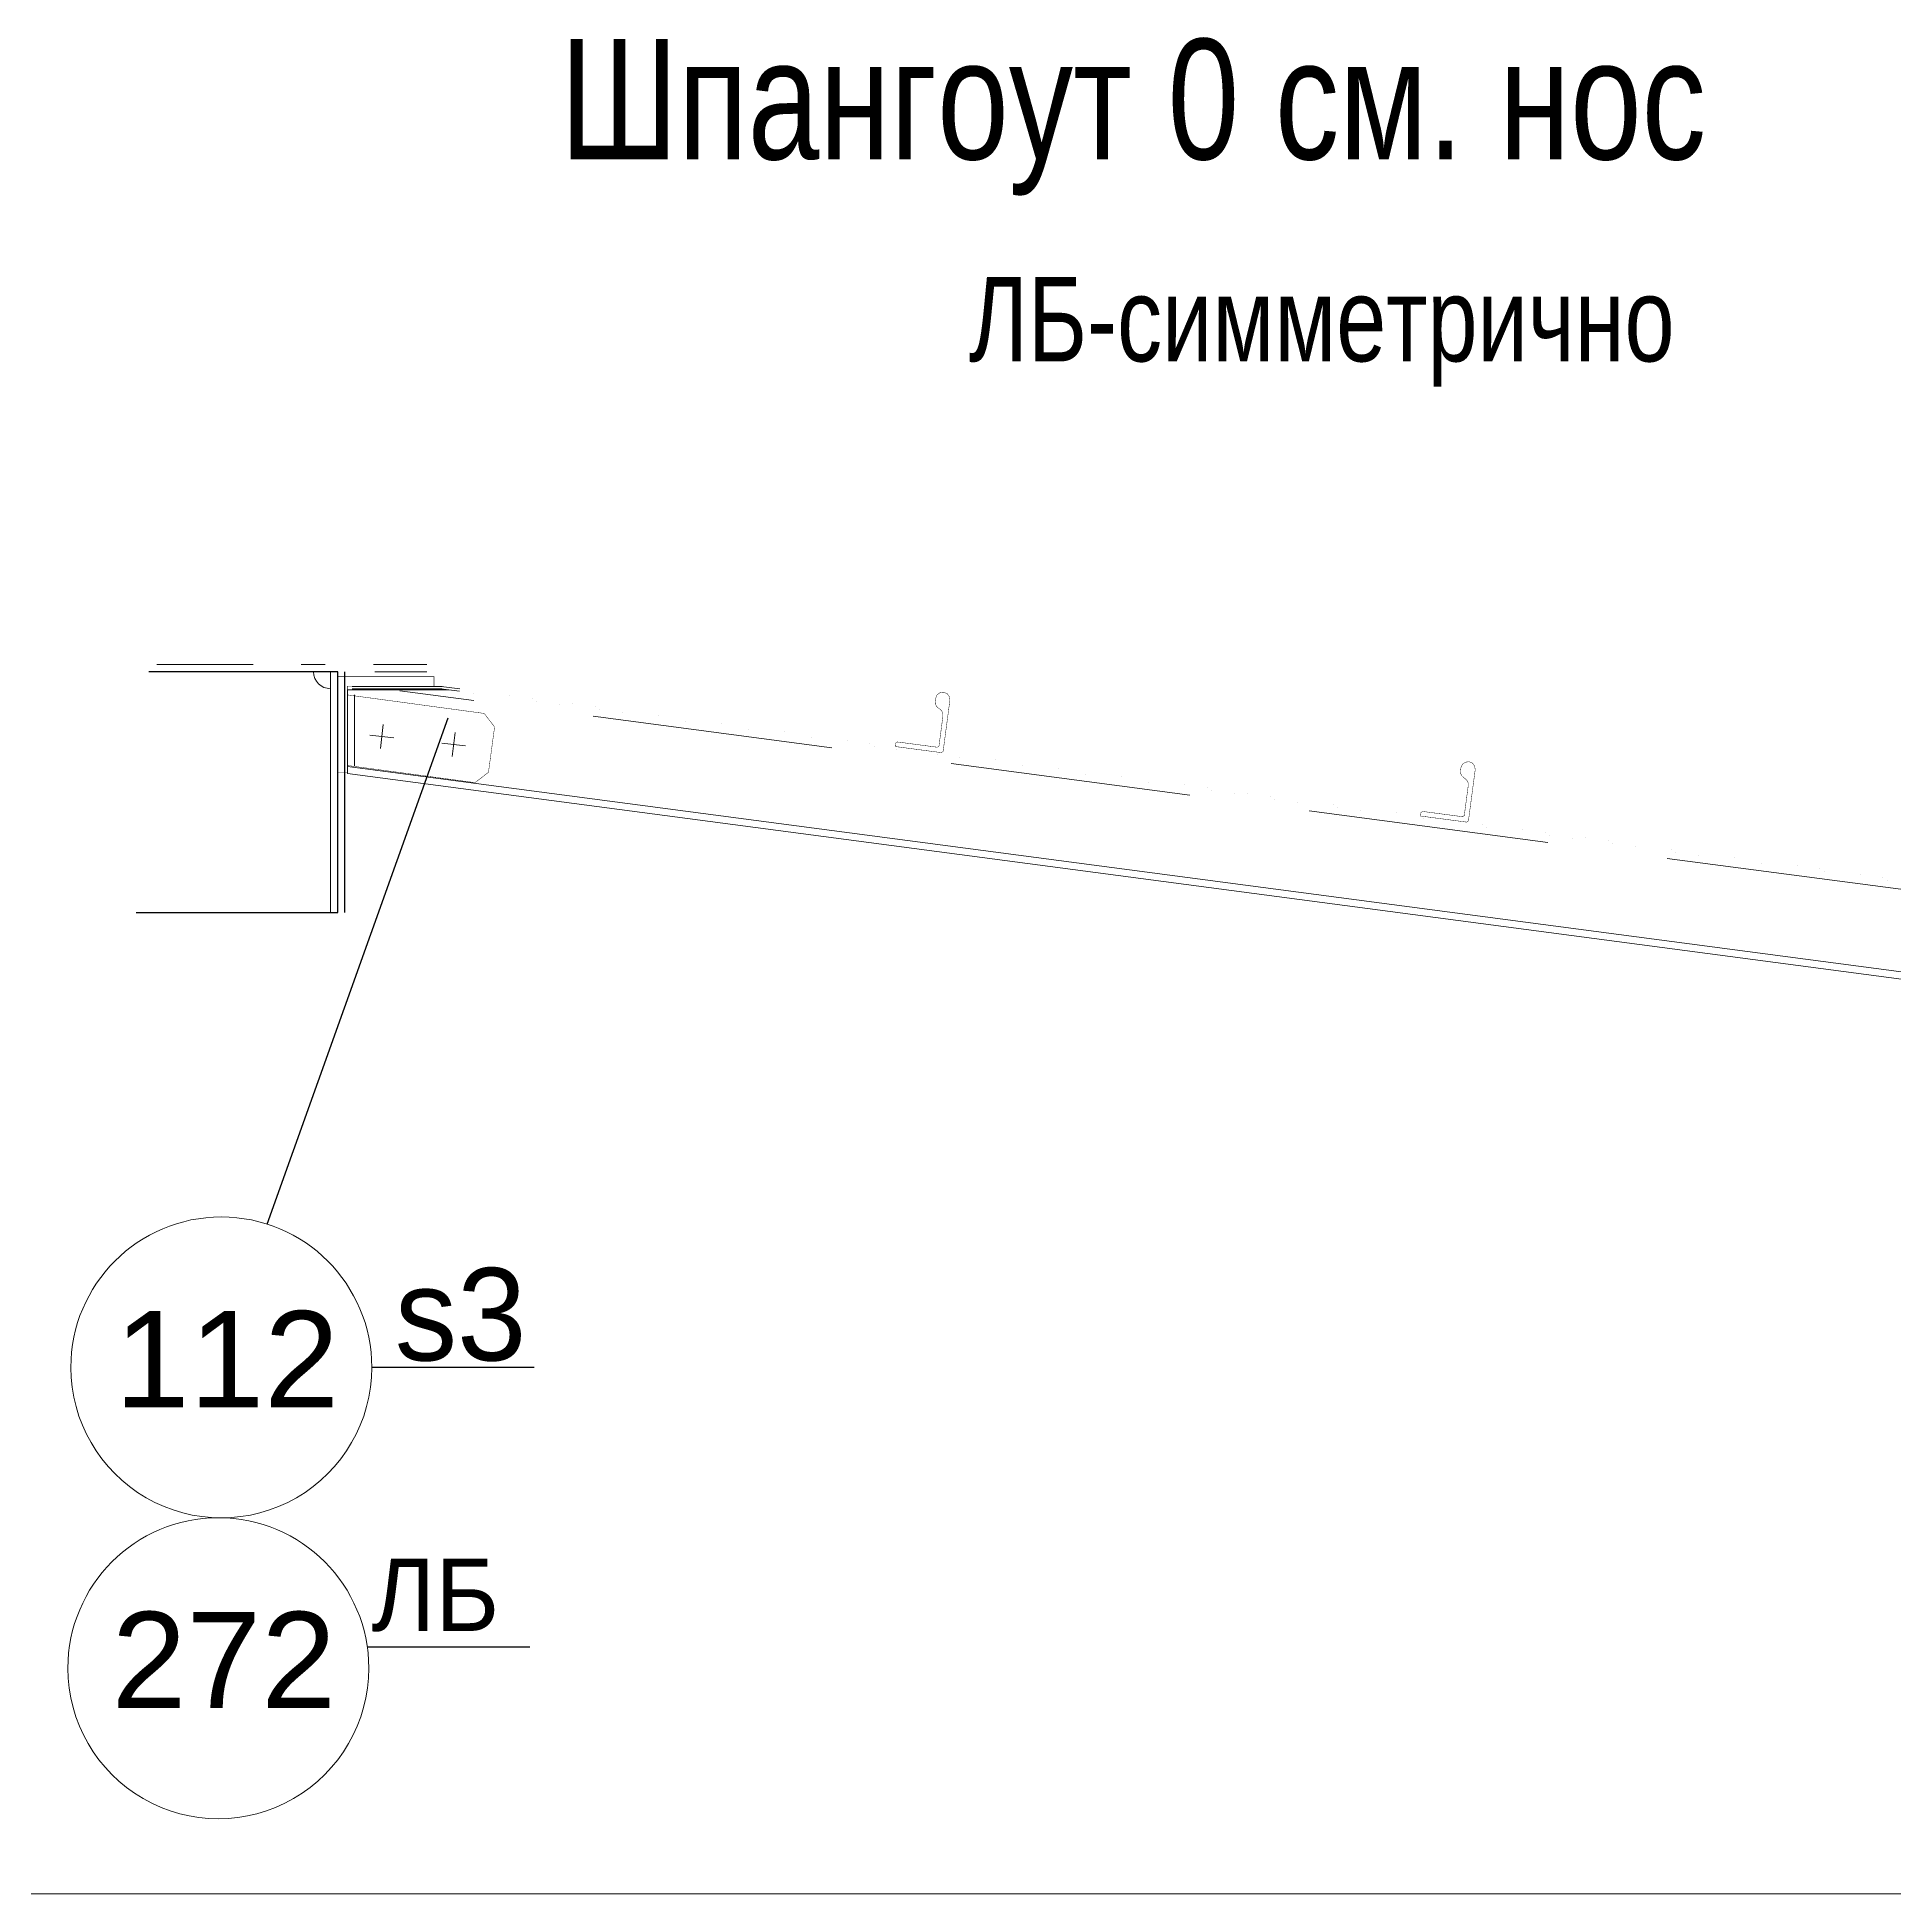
# Model space of a CAD drawing. Header units: millimetres. Extents: x 42007 to 66124, y -556 to 6894.
# Drawn here: x 56698 to 57470, y 4939 to 5711 of the extents above; entities that cross this region are included whole.
import ezdxf
from ezdxf.enums import TextEntityAlignment as Align

# ---------------------------------------------------------------- set-up
doc = ezdxf.new("R2010")
doc.units = ezdxf.units.MM
for name, pattern in [('K5LT32769', [0]), ('K5LT32781', [90, 40, -20, 10, -20]), ('K5LT32782', [150, 100, -50]), ('K5LT32783', [75, 50, -25]), ('K5LT32785', [95.25, 63.5, -31.75])]:
    doc.linetypes.add(name, pattern=pattern)
doc.layers.add('pen_7', color=1, linetype='Continuous')
doc.styles.add('style5', font='arial.ttf', dxfattribs={"height": 3})

msp = doc.modelspace()

# ---------------------------------------------------------------- linework, layer by layer
at = {"color": 7, "linetype": 'K5LT32781', "lineweight": 18}
for p, q in [((56747.795, 5449.915), (56859.965, 5449.915)), ((56748.395, 5446.915), (56859.965, 5446.915))]:
    msp.add_line(p, q, dxfattribs=at)
at = {"color": 7, "linetype": 'K5LT32769', "lineweight": 18}
for p, q in [((56812.965, 5446.915), (56789.965, 5446.915)), ((56819.965, 5346.915), (56819.965, 5446.915)), ((56822.965, 5346.915), (56822.965, 5446.915)), ((56828.965, 5440.815), (56865.818, 5440.815)), ((56865.965, 5440.829), (56873.634, 5439.815)), ((56869.129, 5439.402), (56826.992, 5439.428)), ((56826.992, 5439.428), (56826.992, 5404.627)), ((56828.965, 5439.815), (56865.818, 5439.815)), ((56865.834, 5439.838), (56873.503, 5438.823)), ((56841.876, 5425.054), (56840.765, 5415.116)), ((56836.351, 5420.641), (56846.289, 5419.53)), ((56866.165, 5417.302), (56876.103, 5416.191)), ((56871.689, 5421.716), (56870.578, 5411.778)), ((56826.992, 5407.654), (57915.97, 5263.601)), ((56826.992, 5404.627), (57915.577, 5260.627)), ((56537.664, 4939.305), (57968.786, 4939.305))]:
    msp.add_line(p, q, dxfattribs=at)
at = {"color": 7, "linetype": 'Continuous'}
for p, q in [((56822.965, 5346.915), (56822.965, 5446.915)), ((56825.965, 5346.915), (56825.965, 5446.915))]:
    msp.add_line(p, q, dxfattribs=at)
at = {"color": 7, "linetype": 'K5LT32782', "lineweight": 18}
for p, q in [((56826.965, 5407.925), (56826.965, 5437.345)), ((56829.965, 5407.925), (56829.965, 5437.345)), ((57920.429, 5297.307), (56848.737, 5439.074))]:
    msp.add_line(p, q, dxfattribs=at)
at = {"color": 0}
for p, q in [((56793.672, 5217.508), (56868.78, 5427.741)), ((56904.609, 5157.983), (56837.119, 5157.983)), ((56902.759, 5041.775), (56835.269, 5041.775))]:
    msp.add_line(p, q, dxfattribs=at)
at = {"color": 7, "linetype": 'Continuous'}
for points in [[(56822.965, 5346.915), (56822.965, 5446.915), (56744.577, 5446.915)], [(56739.197, 5346.915), (56822.965, 5346.915)]]:
    msp.add_lwpolyline(points, dxfattribs=at)
at = {"color": 7, "linetype": 'K5LT32769', "const_width": 0.18}
for points in [[(56862.965, 5444.915), (56862.965, 5440.915), (56826.965, 5440.915), (56826.965, 5404.915), (56822.965, 5404.915), (56822.965, 5444.915), (56862.965, 5444.915)], [(57074.443, 5413.856), (57077.249, 5435.072), (57077.048, 5436.611), (57076.103, 5437.844), (57074.669, 5438.439), (57073.129, 5438.237), (57071.896, 5437.293), (57071.301, 5435.858), (57071.151, 5434.722), (57071.209, 5433.623), (57071.66, 5432.619), (57072.443, 5431.845), (57073.076, 5431.417), (57073.859, 5430.643), (57074.31, 5429.638), (57074.368, 5428.539), (57072.723, 5416.101), (57072.049, 5415.585), (57055.394, 5417.789), (57054.721, 5417.272), (57054.537, 5415.884), (57073.769, 5413.34), (57074.443, 5413.856)], [(57292.643, 5384.992), (57295.449, 5406.208), (57295.248, 5407.747), (57294.303, 5408.98), (57292.869, 5409.575), (57291.329, 5409.373), (57290.096, 5408.429), (57289.501, 5406.994), (57289.351, 5405.858), (57289.409, 5404.759), (57289.86, 5403.755), (57290.643, 5402.981), (57291.276, 5402.552), (57292.059, 5401.778), (57292.509, 5400.774), (57292.568, 5399.675), (57290.923, 5387.237), (57290.249, 5386.721), (57273.594, 5388.924), (57272.921, 5388.408), (57272.737, 5387.02), (57291.969, 5384.476), (57292.643, 5384.992)], [(56829.965, 5407.611), (56879.974, 5400.876), (56885.595, 5405.164)]]:
    msp.add_lwpolyline(points, dxfattribs=at)
at = {"color": 7, "linetype": 'K5LT32785', "const_width": 0.001}
for points in [[(56865.864, 5440.843), (56866.119, 5440.809), (57921.394, 5301.214)], [(56869.129, 5439.402), (56869.613, 5439.338), (57921.263, 5300.223)]]:
    msp.add_lwpolyline(points, dxfattribs=at)
at = {"color": 7, "linetype": 'K5LT32783', "const_width": 0.18}
msp.add_lwpolyline([(56826.965, 5437.345), (56883.836, 5429.621), (56888.125, 5423.998), (56885.592, 5405.169), (56879.97, 5400.88), (56826.997, 5408.008), (56826.965, 5437.345)], dxfattribs=at)
at = {"color": 7, "linetype": 'K5LT32769', "lineweight": 18}
for centre, radius, start, end in [((56819.965, 5446.915), 7, 180.000004, 270), ((56865.818, 5436.915), 3.9, 86.233071, 90), ((56865.818, 5436.915), 3.9, 82.464137, 86.233042), ((56865.818, 5436.915), 2.9, 86.232559, 90), ((56865.818, 5436.915), 2.9, 82.463368, 86.232609), ((56774.619, 5157.983), 62.5, 0, 179.999977), ((56774.619, 5157.983), 62.5, 179.999977, 0), ((56773.387, 5033.012), 62.5, 0, 179.999977), ((56773.387, 5033.012), 62.5, 179.999977, 0)]:
    msp.add_arc(centre, radius, start, end, dxfattribs=at)

# ---------------------------------------------------------------- texts
at = {"color": 7, "attachment_point": 1, "style": 'style5'}
for s, insert, char_height in [('{\\H20.83x;\\W0.765;Шпангоут 0 см. нос }', (56915.41, 5709.799), 2.4), ('\\H3.5;\\W0.965;\\Q15;\\Q0;\\W0.765;\\H35.00;ЛБ-симметрично', (57085.147, 5610.862), 2.4), ('{\\H12.8x;\\W0.965;s3}', (56846.674, 5199.269), 3), ('\\H3.5;\\W0.965;\\Q15;\\Q0;\\H30.00;ЛБ', (56837, 5078.523), 3)]:
    msp.add_mtext(s, dxfattribs=dict(at, insert=insert, char_height=char_height))
at = {"layer": 'pen_7', "color": 2, "linetype": 'Continuous', "style": 'style5'}
for s, p in [('112', (56776.902, 5161.406)), ('272', (56775.67, 5036.435))]:
    msp.add_text(s, height=40, dxfattribs=at).set_placement(p, align=Align.MIDDLE_CENTER)

doc.saveas('drawing.dxf')
